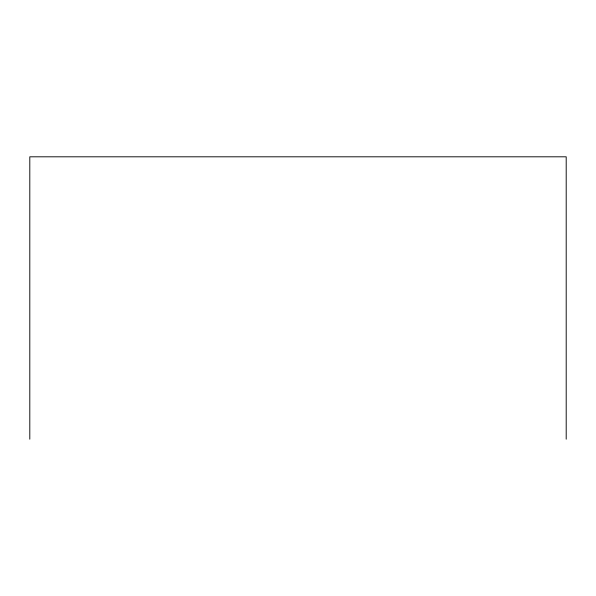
<?xml version="1.0" encoding="UTF-8"?>
<svg xmlns="http://www.w3.org/2000/svg" width="596" height="596" viewBox="0 0 596 596"><rect width="100%" height="100%" fill="white"/><g stroke="black" fill="none" stroke-linecap="round" stroke-linejoin="round"><path stroke-width="0.89" d="M566.2 439.192L566.2 156.808L29.8 156.808L29.8 439.192"/></g></svg>
